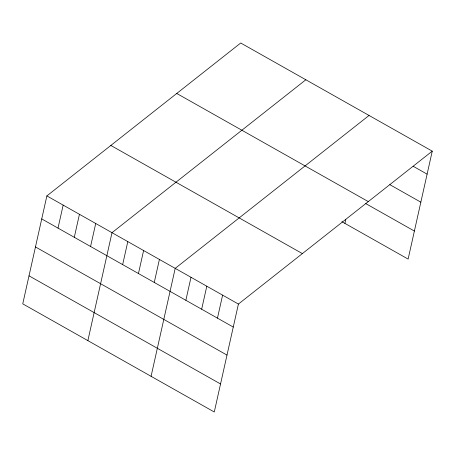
<?xml version="1.0" encoding="UTF-8"?>
<svg xmlns="http://www.w3.org/2000/svg" width="455" height="455" viewBox="0 0 455 455"><rect width="100%" height="100%" fill="white"/><g stroke="black" fill="none" stroke-linecap="round" stroke-linejoin="round"><path stroke-width="0.68" d="M46.876 195.912L22.75 303.855L214.282 412.002L238.409 304.059L432.25 151.145L240.718 42.997L46.876 195.912L238.409 304.059M58.018 228.109L63.16 205.108M74.296 237.3L79.437 214.299M90.579 246.491L95.721 223.49M87.872 340.624L111.998 232.681L305.84 79.767M122.657 264.605L127.798 241.605M138.462 273.529L143.598 250.529M154.262 282.453L159.404 259.447M151.077 376.313L175.203 268.37L369.045 115.456M185.862 300.294L191.003 277.294M201.662 309.218L206.803 286.212M217.467 318.136L222.609 295.136M344.918 223.399L345.811 219.395M432.25 151.145L408.124 259.088L341.876 221.682M413.129 166.251L427.108 174.146M389.85 184.673L420.841 202.174M176.75 93.463L368.283 201.605M365.769 203.601L414.386 231.055M110.844 145.452L302.376 253.594M41.735 218.918L233.267 327.06M35.473 246.946L226.999 355.088M29.018 275.827L220.544 383.969"/></g></svg>
